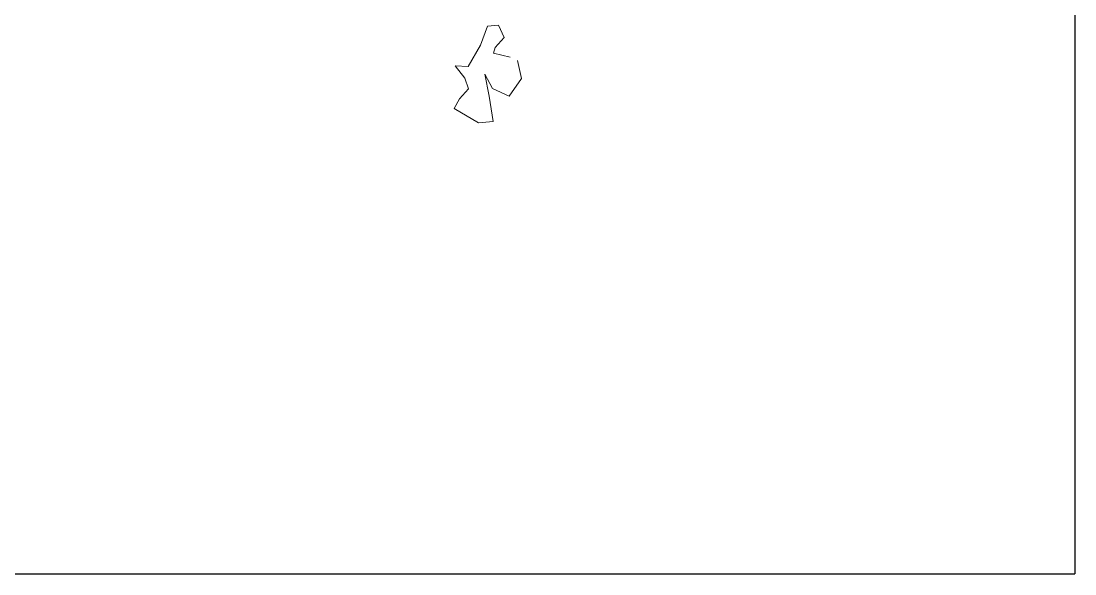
# Model space of a CAD drawing. Header units: metres. Extents: x -44 to 358, y -286 to 66.
# Drawn here: x 200.082 to 201.119, y 9.394 to 9.938 of the extents above; entities that cross this region are included whole.
import ezdxf

# ---------------------------------------------------------------- set-up
doc = ezdxf.new("R2010")
doc.units = ezdxf.units.M
doc.header["$LTSCALE"] = 0.3
doc.linetypes.add('CONTINU', pattern=[0])
doc.layers.add('A-WALL', color=7, linetype='Continuous', lineweight=30)
doc.layers.add('arbustos', color=95, linetype='Continuous', lineweight=0)
doc.layers.add('matas', color=74, linetype='Continuous', lineweight=0, transparency=0.6)

# ---------------------------------------------------------------- blocks, each defined once
blk = doc.blocks.new('A$C4E4C09DE')
at = {"layer": 'matas', "color": 97, "linetype": 'CONTINU', "true_color": 0x467138}
for p, q in [((77.82, -4.38), (77.16, -5.67)), ((78.97, -4.53), (77.82, -4.38)), ((79.64, -6.57), (78.97, -4.53)), ((77.16, -5.67), (78.07, -6.77)), ((80.88, -8.89), (79.64, -6.57)), ((78.23, -7.38), (76.46, -7.74)), ((78.07, -6.77), (78.23, -7.38)), ((75.66, -8.04), (75.17, -9.94)), ((82.25, -8.86), (80.88, -8.89)), ((81.2, -10.11), (82.25, -8.86)), ((75.17, -9.94), (76.42, -11.86)), ((78.22, -11.11), (79.08, -9.64)), ((79.08, -9.64), (78.56, -11.93)), ((76.42, -11.86), (78.22, -11.11)), ((80.75, -11.23), (81.2, -10.11)), ((78.56, -11.93), (78.02, -14.62)), ((81.66, -12.33), (80.75, -11.23)), ((79.57, -14.81), (82.19, -13.37)), ((82.19, -13.37), (81.66, -12.33)), ((78.02, -14.62), (79.57, -14.81))]:
    blk.add_line(p, q, dxfattribs=at)

msp = doc.modelspace()

# ---------------------------------------------------------------- linework, layer by layer
at = {"layer": 'A-WALL'}
for p in [(201.118746, 10.3939341), (198.768746, 9.3939341)]:
    msp.add_line(p, (201.118746, 9.3939341), dxfattribs=at)

# ---------------------------------------------------------------- block references
at = {"layer": 'arbustos', "xscale": -0.009285680329938381, "yscale": 0.009285680329938381, "zscale": 0.009285680329938381, "rotation": 358}
msp.add_blockref('A$C4E4C09DE', (201.2752519, 9.949822, 0), dxfattribs=at)

doc.saveas('drawing.dxf')
